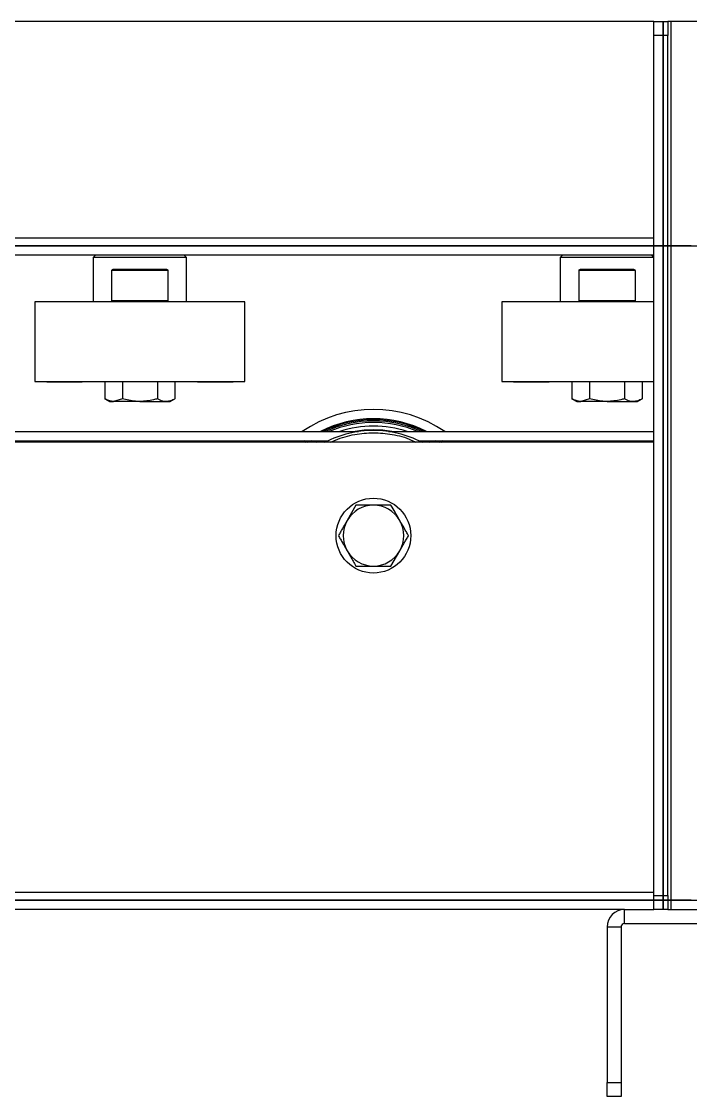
# Model space of a CAD drawing. Header units: millimetres. Extents: x 15 to 415, y 5 to 292.
# Drawn here: x 108.14 to 115.3, y 116.09 to 127.59 of the extents above; entities that cross this region are included whole.
import ezdxf

# ---------------------------------------------------------------- set-up
doc = ezdxf.new("R2010")
doc.units = ezdxf.units.MM
doc.linetypes.add('CENTERX2', pattern=[20.32, 12.7, -2.54, 2.54, -2.54])

msp = doc.modelspace()

# ---------------------------------------------------------------- linework, layer by layer
at = {"color": 7, "linetype": 'Continuous', "lineweight": 25}
for p, q in [((114.90737, 127.58944), (78.90737, 127.58944)), ((114.90737, 127.58944), (115.05737, 127.58944)), ((114.90737, 127.43944), (114.90737, 127.58944)), ((115.05737, 127.58944), (115.05737, 127.43944)), ((115.0942, 127.58944), (115.05737, 127.58944)), ((115.0942, 118.08944), (115.0942, 127.58944)), ((118.72054, 127.58944), (115.0942, 127.58944)), ((114.90737, 118.23944), (114.90737, 127.43944)), ((115.05737, 127.43944), (114.90737, 127.43944)), ((115.05737, 118.23944), (115.05737, 127.43944)), ((114.90737, 125.08944), (78.90737, 125.08944)), ((108.93237, 125.08944), (108.90737, 125.06444)), ((108.90737, 125.06444), (108.90737, 124.58944)), ((109.40737, 125.06444), (108.90737, 125.06444)), ((109.90737, 125.06444), (109.40737, 125.06444)), ((109.90737, 125.06444), (109.88237, 125.08944)), ((109.90737, 124.58944), (109.90737, 125.06444)), ((113.93237, 125.08944), (113.90737, 125.06444)), ((113.90737, 125.06444), (113.90737, 124.58944)), ((114.40737, 125.06444), (113.90737, 125.06444)), ((114.90737, 125.06444), (114.40737, 125.06444)), ((114.90737, 125.06444), (114.88237, 125.08944)), ((109.10737, 124.60444), (109.10737, 124.92444)), ((109.70737, 124.92444), (109.10737, 124.92444)), ((109.12848, 124.93944), (109.68625, 124.93944)), ((109.70737, 124.92444), (109.70737, 124.60444)), ((114.10737, 124.60444), (114.10737, 124.92444)), ((114.70737, 124.92444), (114.10737, 124.92444)), ((114.12848, 124.93944), (114.68625, 124.93944)), ((114.70737, 124.92444), (114.70737, 124.60444)), ((108.28237, 124.58944), (108.28237, 123.73944)), ((109.6002, 124.58944), (108.28237, 124.58944)), ((109.10737, 124.60444), (109.70737, 124.60444)), ((110.53237, 124.58944), (109.6002, 124.58944)), ((110.53237, 123.73944), (110.53237, 124.58944)), ((113.28237, 124.58944), (113.28237, 123.73944)), ((114.6002, 124.58944), (113.28237, 124.58944)), ((114.10737, 124.60444), (114.70737, 124.60444)), ((114.90737, 124.58944), (114.6002, 124.58944)), ((108.28237, 123.73944), (109.6002, 123.73944)), ((108.40758, 123.73944), (108.40758, 123.73444)), ((108.40801, 123.73444), (108.40801, 123.73944)), ((108.40801, 123.73444), (108.40872, 123.73444)), ((108.40918, 123.73944), (108.40918, 123.73444)), ((108.4107, 123.73444), (108.4107, 123.73944)), ((108.41693, 123.73444), (108.43462, 123.73444)), ((108.44106, 123.73444), (108.442, 123.73444)), ((108.442, 123.73444), (108.442, 123.73944)), ((108.442, 123.73444), (108.45236, 123.73444)), ((108.45236, 123.73444), (108.45236, 123.73944)), ((108.45236, 123.73444), (108.47266, 123.73444)), ((108.47266, 123.73444), (108.47266, 123.73944)), ((108.47266, 123.73444), (108.48851, 123.73444)), ((108.48857, 123.73444), (108.48857, 123.73944)), ((108.48857, 123.73444), (108.48974, 123.73444)), ((108.48974, 123.73944), (108.48974, 123.73444)), ((108.48974, 123.73444), (108.49985, 123.73444)), ((108.49985, 123.73444), (108.49985, 123.73944)), ((108.51868, 123.73444), (108.51868, 123.73944)), ((108.51868, 123.73444), (108.52386, 123.73444)), ((108.52386, 123.73444), (108.52386, 123.73944)), ((108.52386, 123.73444), (108.53686, 123.73444)), ((108.53891, 123.73444), (108.53891, 123.73944)), ((108.53891, 123.73444), (108.54579, 123.73444)), ((108.54579, 123.73444), (108.54579, 123.73944)), ((108.54579, 123.73444), (108.54771, 123.73444)), ((108.55975, 123.73444), (108.55975, 123.73944)), ((108.55975, 123.73444), (108.56661, 123.73444)), ((108.56661, 123.73444), (108.56661, 123.73944)), ((108.58043, 123.73444), (108.58043, 123.73944)), ((108.58043, 123.73444), (108.58302, 123.73444)), ((108.58343, 123.73444), (108.58343, 123.73944)), ((108.58343, 123.73444), (108.60729, 123.73444)), ((108.60729, 123.73444), (108.60729, 123.73944)), ((108.60936, 123.73944), (108.60936, 123.73444)), ((108.62928, 123.73444), (108.62928, 123.73944)), ((108.63209, 123.73444), (108.63209, 123.73944)), ((108.63209, 123.73444), (108.63473, 123.73444)), ((108.64054, 123.73444), (108.64054, 123.73944)), ((108.64054, 123.73444), (108.65669, 123.73444)), ((108.65669, 123.73444), (108.65669, 123.73944)), ((108.67848, 123.73444), (108.67848, 123.73944)), ((108.68132, 123.73444), (108.68132, 123.73944)), ((108.68132, 123.73444), (108.68276, 123.73444)), ((108.68276, 123.73444), (108.68276, 123.73944)), ((108.68276, 123.73444), (108.69587, 123.73444)), ((108.69587, 123.73444), (108.69587, 123.73944)), ((108.69587, 123.73444), (108.71271, 123.73444)), ((108.71271, 123.73444), (108.71271, 123.73944)), ((108.71271, 123.73444), (108.72573, 123.73444)), ((108.72573, 123.73444), (108.72573, 123.73944)), ((108.72573, 123.73444), (108.78292, 123.73444)), ((108.78292, 123.73444), (108.78292, 123.73944)), ((108.78533, 123.73444), (108.78533, 123.73944)), ((109.03209, 123.73944), (109.03209, 123.55347)), ((109.21973, 123.73944), (109.21973, 123.55347)), ((109.595, 123.73944), (109.595, 123.55347)), ((109.6002, 123.73944), (110.53237, 123.73944)), ((109.78264, 123.73944), (109.78264, 123.55347)), ((110.02761, 123.73444), (110.02761, 123.73944)), ((110.03, 123.73444), (110.03, 123.73944)), ((110.03, 123.73444), (110.06065, 123.73444)), ((110.06065, 123.73944), (110.06065, 123.73444)), ((110.06065, 123.73444), (110.07382, 123.73444)), ((110.07382, 123.73444), (110.07382, 123.73944)), ((110.08413, 123.73444), (110.08413, 123.73944)), ((110.08992, 123.73444), (110.08992, 123.73944)), ((110.08992, 123.73444), (110.10156, 123.73444)), ((110.10156, 123.73444), (110.10156, 123.73944)), ((110.10156, 123.73444), (110.11635, 123.73444)), ((110.11635, 123.73444), (110.11635, 123.73944)), ((110.11635, 123.73444), (110.128, 123.73444)), ((110.128, 123.73944), (110.128, 123.73444)), ((110.128, 123.73444), (110.14168, 123.73444)), ((110.14587, 123.73444), (110.14587, 123.73944)), ((110.14587, 123.73444), (110.16031, 123.73444)), ((110.16031, 123.73444), (110.16031, 123.73944)), ((110.17571, 123.73444), (110.17571, 123.73944)), ((110.17571, 123.73444), (110.18465, 123.73444)), ((110.18465, 123.73444), (110.18465, 123.73944)), ((110.18465, 123.73444), (110.19327, 123.73444)), ((110.19327, 123.73444), (110.19327, 123.73944)), ((110.19327, 123.73444), (110.20222, 123.73444)), ((110.20222, 123.73444), (110.20222, 123.73944)), ((110.20222, 123.73444), (110.21086, 123.73444)), ((110.21086, 123.73444), (110.21086, 123.73944)), ((110.21086, 123.73444), (110.21978, 123.73444)), ((110.21978, 123.73444), (110.21978, 123.73944)), ((110.21978, 123.73444), (110.22927, 123.73444)), ((110.22927, 123.73444), (110.22927, 123.73944)), ((110.22927, 123.73444), (110.23689, 123.73444)), ((110.23689, 123.73444), (110.23689, 123.73944)), ((110.23689, 123.73444), (110.24032, 123.73444)), ((110.24032, 123.73444), (110.24032, 123.73944)), ((110.24032, 123.73444), (110.24628, 123.73444)), ((110.25788, 123.73444), (110.26282, 123.73444)), ((110.26174, 123.73444), (110.26174, 123.73944)), ((110.28058, 123.73444), (110.28658, 123.73444)), ((110.28898, 123.73944), (110.28898, 123.73444)), ((110.28908, 123.73444), (110.28908, 123.73944)), ((110.28908, 123.73444), (110.32815, 123.73444)), ((110.32815, 123.73444), (110.32815, 123.73944)), ((110.33893, 123.73944), (110.33893, 123.73444)), ((110.33893, 123.73444), (110.36562, 123.73444)), ((110.36562, 123.73444), (110.36562, 123.73944)), ((110.36687, 123.73444), (110.37695, 123.73444)), ((110.37695, 123.73444), (110.37695, 123.73944)), ((110.37695, 123.73444), (110.38741, 123.73444)), ((110.38741, 123.73444), (110.38741, 123.73944)), ((110.39057, 123.73444), (110.39502, 123.73444)), ((110.39502, 123.73944), (110.39502, 123.73444)), ((110.3978, 123.73444), (110.3978, 123.73944)), ((110.39803, 123.73444), (110.4, 123.73444)), ((110.4, 123.73944), (110.4, 123.73444)), ((110.4021, 123.73444), (110.4021, 123.73944)), ((110.40302, 123.73444), (110.40716, 123.73444)), ((110.40716, 123.73944), (110.40716, 123.73444)), ((113.28237, 123.73944), (114.6002, 123.73944)), ((113.40758, 123.73944), (113.40758, 123.73444)), ((113.40801, 123.73444), (113.40801, 123.73944)), ((113.40801, 123.73444), (113.40872, 123.73444)), ((113.40918, 123.73944), (113.40918, 123.73444)), ((113.4107, 123.73444), (113.4107, 123.73944)), ((113.41693, 123.73444), (113.43462, 123.73444)), ((113.44106, 123.73444), (113.442, 123.73444)), ((113.442, 123.73444), (113.442, 123.73944)), ((113.442, 123.73444), (113.45236, 123.73444)), ((113.45236, 123.73444), (113.45236, 123.73944)), ((113.45236, 123.73444), (113.47266, 123.73444)), ((113.47266, 123.73444), (113.47266, 123.73944)), ((113.47266, 123.73444), (113.48851, 123.73444)), ((113.48857, 123.73444), (113.48857, 123.73944)), ((113.48857, 123.73444), (113.48974, 123.73444)), ((113.48974, 123.73944), (113.48974, 123.73444)), ((113.48974, 123.73444), (113.49985, 123.73444)), ((113.49985, 123.73444), (113.49985, 123.73944)), ((113.51868, 123.73444), (113.51868, 123.73944)), ((113.51868, 123.73444), (113.52386, 123.73444)), ((113.52386, 123.73444), (113.52386, 123.73944)), ((113.52386, 123.73444), (113.53686, 123.73444)), ((113.53891, 123.73444), (113.53891, 123.73944)), ((113.53891, 123.73444), (113.54579, 123.73444)), ((113.54579, 123.73444), (113.54579, 123.73944)), ((113.54579, 123.73444), (113.54771, 123.73444)), ((113.55975, 123.73444), (113.55975, 123.73944)), ((113.55975, 123.73444), (113.56661, 123.73444)), ((113.56661, 123.73444), (113.56661, 123.73944)), ((113.58043, 123.73444), (113.58043, 123.73944)), ((113.58043, 123.73444), (113.58302, 123.73444)), ((113.58343, 123.73444), (113.58343, 123.73944)), ((113.58343, 123.73444), (113.60729, 123.73444)), ((113.60729, 123.73444), (113.60729, 123.73944)), ((113.60936, 123.73944), (113.60936, 123.73444)), ((113.62928, 123.73444), (113.62928, 123.73944)), ((113.63209, 123.73444), (113.63209, 123.73944)), ((113.63209, 123.73444), (113.63473, 123.73444)), ((113.64054, 123.73444), (113.64054, 123.73944)), ((113.64054, 123.73444), (113.65669, 123.73444)), ((113.65669, 123.73444), (113.65669, 123.73944)), ((113.67848, 123.73444), (113.67848, 123.73944)), ((113.68132, 123.73444), (113.68132, 123.73944)), ((113.68132, 123.73444), (113.68276, 123.73444)), ((113.68276, 123.73444), (113.68276, 123.73944)), ((113.68276, 123.73444), (113.69587, 123.73444)), ((113.69587, 123.73444), (113.69587, 123.73944)), ((113.69587, 123.73444), (113.71271, 123.73444)), ((113.71271, 123.73444), (113.71271, 123.73944)), ((113.71271, 123.73444), (113.72573, 123.73444)), ((113.72573, 123.73444), (113.72573, 123.73944)), ((113.72573, 123.73444), (113.78292, 123.73444)), ((113.78292, 123.73444), (113.78292, 123.73944)), ((113.78533, 123.73444), (113.78533, 123.73944)), ((114.03209, 123.73944), (114.03209, 123.55347)), ((114.21973, 123.73944), (114.21973, 123.55347)), ((114.595, 123.73944), (114.595, 123.55347)), ((114.6002, 123.73944), (114.90737, 123.73944)), ((114.78264, 123.73944), (114.78264, 123.55347)), ((109.03209, 123.55347), (109.08237, 123.52444)), ((109.08237, 123.52444), (109.12591, 123.52444)), ((109.21973, 123.55347), (109.12591, 123.52444)), ((109.40737, 123.52444), (109.12591, 123.52444)), ((109.40737, 123.52444), (109.68882, 123.52444)), ((109.68882, 123.52444), (109.73237, 123.52444)), ((109.73237, 123.52444), (109.78264, 123.55347)), ((114.03209, 123.55347), (114.08237, 123.52444)), ((114.08237, 123.52444), (114.12591, 123.52444)), ((114.21973, 123.55347), (114.12591, 123.52444)), ((114.40737, 123.52444), (114.12591, 123.52444)), ((114.40737, 123.52444), (114.68882, 123.52444)), ((114.68882, 123.52444), (114.73237, 123.52444)), ((114.73237, 123.52444), (114.78264, 123.55347)), ((102.06781, 123.20294), (111.74692, 123.20294)), ((112.06781, 123.20294), (114.90737, 123.20294)), ((114.90737, 123.08944), (88.90737, 123.08944)), ((102.39567, 123.10294), (111.41906, 123.10294)), ((111.00045, 123.08944), (111.01556, 123.10294)), ((111.17571, 123.10294), (111.15737, 123.08944)), ((111.19725, 123.08944), (111.21665, 123.10294)), ((111.24637, 123.10294), (111.22612, 123.08944)), ((112.39567, 123.10294), (114.90737, 123.10294)), ((112.58861, 123.08944), (112.56836, 123.10294)), ((112.59808, 123.10294), (112.61748, 123.08944)), ((112.65737, 123.08944), (112.63902, 123.10294)), ((112.79917, 123.10294), (112.81428, 123.08944)), ((111.71973, 122.41444), (111.62591, 122.25194)), ((112.095, 121.76444), (112.18882, 121.92694)), ((114.90737, 118.23944), (115.05737, 118.23944)), ((114.90737, 118.08944), (114.90737, 118.23944)), ((115.05737, 118.23944), (115.05737, 118.08944)), ((114.5942, 118.08944), (88.90737, 118.08944)), ((114.5942, 117.93944), (114.5942, 118.08944)), ((114.5942, 118.08944), (114.90737, 118.08944)), ((115.05737, 118.08944), (114.90737, 118.08944)), ((115.05737, 118.08944), (115.0942, 118.08944)), ((115.0942, 118.08944), (118.72054, 118.08944)), ((114.55737, 117.90261), (114.40737, 117.90261)), ((114.40737, 117.90261), (114.40737, 116.23944)), ((114.55737, 117.90261), (114.55737, 116.23944)), ((114.5942, 117.93944), (119.22054, 117.93944)), ((114.40737, 116.23944), (114.55737, 116.23944)), ((114.40737, 116.08944), (114.40737, 116.23944)), ((114.55737, 116.23944), (114.55737, 116.08944)), ((114.55737, 116.08944), (114.40737, 116.08944))]:
    msp.add_line(p, q, dxfattribs=at)
at = {"color": 7, "linetype": 'CENTERX2'}
for p, q in [((115.00637, 118.08944), (115.00637, 127.58944)), ((115.00637, 127.58944), (115.00637, 118.08944)), ((216.90737, 125.18844), (66.90737, 125.18844)), ((66.90737, 125.18844), (216.90737, 125.18844)), ((66.90737, 118.18844), (216.90737, 118.18844)), ((216.90737, 118.18844), (66.90737, 118.18844))]:
    msp.add_line(p, q, dxfattribs=at)
at = {"color": 8, "linetype": 'Continuous', "lineweight": 25}
for p, q in [((78.90737, 125.27627), (114.90737, 125.27627)), ((111.17366, 123.08944), (111.19243, 123.10294)), ((111.29868, 123.08944), (111.32143, 123.10294)), ((111.37941, 123.08944), (111.40581, 123.10294)), ((112.40892, 123.10294), (112.43532, 123.08944)), ((112.4933, 123.10294), (112.51605, 123.08944)), ((112.62231, 123.10294), (112.64107, 123.08944)), ((88.90737, 118.27627), (114.90737, 118.27627))]:
    msp.add_line(p, q, dxfattribs=at)
at = {"color": 7, "linetype": 'Continuous', "lineweight": 25}
msp.add_circle((111.90737, 122.08944), 0.4, dxfattribs=at)
for centre, radius, start, end in [((111.90737, 122.08944), 1.35, 55.569721, 124.430279), ((111.90737, 122.08944), 1.25, 62.973947, 117.026053), ((111.90737, 122.08944), 1.22649, 65.213844, 114.786156), ((111.90737, 122.08944), 1.21, 90, 113.037645), ((111.90737, 122.08944), 1.21, 66.962355, 90), ((111.90737, 122.08944), 1.125, 90, 117.266044), ((111.90737, 122.08944), 1.125, 62.733956, 90), ((111.90737, 122.08944), 0.325, 90, 150), ((111.90737, 122.08944), 0.325, 30, 90), ((111.90737, 122.08944), 0.325, 150, 210), ((111.90737, 122.08944), 0.325, 330, 30), ((111.90737, 122.08944), 0.325, 210, 270), ((111.90737, 122.08944), 0.325, 270, 330), ((114.5942, 117.90261), 0.18683, 90, 180), ((114.5942, 117.90261), 0.03683, 90, 180)]:
    msp.add_arc(centre, radius, start, end, dxfattribs=at)
at = {"color": 8, "linetype": 'Continuous', "lineweight": 25}
for radius, start, end in [(1.24029, 63.866951, 116.133049), (1.17068, 72.018173, 107.981827), (1.13081, 79.961409, 100.038591)]:
    msp.add_arc((111.90737, 122.08944), radius, start, end, dxfattribs=at)
at = {"color": 7, "linetype": 'Continuous', "lineweight": 25}
for points, knots in [([(109.10737, 124.92444), (109.10749, 124.92566), (109.10772, 124.92809), (109.10966, 124.93174), (109.11251, 124.93466), (109.11605, 124.93684), (109.11979, 124.93831), (109.12396, 124.93927), (109.12697, 124.93938), (109.12848, 124.93944)], [0, 0, 0, 0, 0.11116437, 0.22155782, 0.39117964, 0.52732907, 0.66706995, 0.83215896, 1, 1, 1, 1]), ([(109.68625, 124.93944), (109.68832, 124.93933), (109.69254, 124.93911), (109.69812, 124.93725), (109.70209, 124.93473), (109.70451, 124.93227), (109.70611, 124.92991), (109.70718, 124.92721), (109.70731, 124.92526), (109.70737, 124.92444)], [0, 0, 0, 0, 0.229450284, 0.466684963, 0.643088592, 0.731025051, 0.821782574, 0.924949013, 1, 1, 1, 1]), ([(114.10737, 124.92444), (114.10749, 124.92566), (114.10772, 124.92809), (114.10966, 124.93174), (114.11251, 124.93466), (114.11605, 124.93684), (114.11979, 124.93831), (114.12396, 124.93927), (114.12697, 124.93938), (114.12848, 124.93944)], [0, 0, 0, 0, 0.11116437, 0.22155782, 0.39117964, 0.52732907, 0.66706995, 0.83215896, 1, 1, 1, 1]), ([(114.68625, 124.93944), (114.68832, 124.93933), (114.69254, 124.93911), (114.69812, 124.93725), (114.70209, 124.93473), (114.70451, 124.93227), (114.70611, 124.92991), (114.70718, 124.92721), (114.70731, 124.92526), (114.70737, 124.92444)], [0, 0, 0, 0, 0.229450284, 0.466684963, 0.643088592, 0.731025051, 0.821782574, 0.924949013, 1, 1, 1, 1]), ([(109.12848, 124.58944), (109.12641, 124.58956), (109.1222, 124.58978), (109.11662, 124.59164), (109.11264, 124.59416), (109.11022, 124.59662), (109.10862, 124.59898), (109.10755, 124.60168), (109.10742, 124.60362), (109.10737, 124.60444)], [0, 0, 0, 0, 0.22945028, 0.46668496, 0.64308859, 0.73102505, 0.82178257, 0.92494901, 1, 1, 1, 1]), ([(109.70737, 124.60444), (109.70725, 124.60323), (109.70701, 124.6008), (109.70508, 124.59714), (109.70222, 124.59423), (109.69868, 124.59205), (109.69494, 124.59058), (109.69077, 124.58962), (109.68776, 124.5895), (109.68625, 124.58944)], [0, 0, 0, 0, 0.111164368, 0.221557819, 0.391179643, 0.527329074, 0.667069947, 0.83215896, 1, 1, 1, 1]), ([(114.12848, 124.58944), (114.12641, 124.58956), (114.1222, 124.58978), (114.11662, 124.59164), (114.11264, 124.59416), (114.11022, 124.59662), (114.10862, 124.59898), (114.10755, 124.60168), (114.10742, 124.60362), (114.10737, 124.60444)], [0, 0, 0, 0, 0.22945028, 0.46668496, 0.64308859, 0.73102505, 0.82178257, 0.92494901, 1, 1, 1, 1]), ([(114.70737, 124.60444), (114.70725, 124.60323), (114.70701, 124.6008), (114.70508, 124.59714), (114.70222, 124.59423), (114.69868, 124.59205), (114.69494, 124.59058), (114.69077, 124.58962), (114.68776, 124.5895), (114.68625, 124.58944)], [0, 0, 0, 0, 0.111164368, 0.221557819, 0.391179643, 0.527329074, 0.667069947, 0.83215896, 1, 1, 1, 1]), ([(108.40758, 123.73444), (108.40762, 123.73444), (108.4077, 123.73444), (108.40782, 123.73444), (108.40794, 123.73444), (108.40801, 123.73444)], [0, 0, 0, 0, 0.250499317, 0.500932682, 1, 1, 1, 1]), ([(108.4107, 123.73444), (108.41403, 123.73444), (108.42068, 123.73444), (108.42943, 123.73444), (108.43486, 123.73444), (108.43697, 123.73444)], [0, 0, 0, 0, 0.37999062, 0.75962697, 1, 1, 1, 1]), ([(108.44037, 123.73444), (108.44034, 123.73444), (108.44028, 123.73444), (108.44052, 123.73444), (108.44077, 123.73444), (108.44111, 123.73444), (108.44153, 123.73444), (108.44184, 123.73444), (108.442, 123.73444)], [0, 0, 0, 0, 0.27327484, 0.42109323, 0.56521825, 0.70965688, 0.85477745, 1, 1, 1, 1]), ([(108.48881, 123.73444), (108.48872, 123.73444), (108.48855, 123.73444), (108.48847, 123.73444), (108.48851, 123.73444), (108.48872, 123.73444), (108.48908, 123.73444), (108.48949, 123.73444), (108.48974, 123.73444)], [0, 0, 0, 0, 0.152197334, 0.305380708, 0.459976358, 0.618868193, 0.778979022, 1, 1, 1, 1]), ([(108.49985, 123.73444), (108.50085, 123.73444), (108.50278, 123.73444), (108.50797, 123.73444), (108.51191, 123.73444), (108.51398, 123.73444), (108.51416, 123.73444)], [0, 0, 0, 0, 0.34442477, 0.66995648, 0.97202136, 1, 1, 1, 1]), ([(108.51635, 123.73444), (108.51634, 123.73444), (108.51625, 123.73444), (108.51629, 123.73444), (108.51647, 123.73444), (108.51677, 123.73444), (108.51726, 123.73444), (108.51791, 123.73444), (108.51843, 123.73444), (108.51868, 123.73444)], [0, 0, 0, 0, 0.01653062, 0.21682148, 0.31828921, 0.48616051, 0.65522941, 0.82729332, 1, 1, 1, 1]), ([(108.53675, 123.73444), (108.5368, 123.73444), (108.5369, 123.73444), (108.53827, 123.73444), (108.53891, 123.73444)], [0, 0, 0, 0, 0.52656025, 1, 1, 1, 1]), ([(108.54579, 123.73444), (108.54665, 123.73444), (108.54839, 123.73444), (108.55166, 123.73444), (108.55435, 123.73444), (108.55546, 123.73444)], [0, 0, 0, 0, 0.36861676, 0.73972635, 1, 1, 1, 1]), ([(108.55692, 123.73444), (108.55692, 123.73444), (108.5569, 123.73444), (108.55835, 123.73444), (108.55957, 123.73444), (108.55975, 123.73444)], [0, 0, 0, 0, 0.15876781, 0.87607023, 1, 1, 1, 1]), ([(108.56661, 123.73444), (108.56805, 123.73444), (108.5705, 123.73444), (108.57579, 123.73444), (108.57899, 123.73444), (108.58043, 123.73444)], [0, 0, 0, 0, 0.43959189, 0.74804775, 1, 1, 1, 1]), ([(108.60729, 123.73444), (108.60745, 123.73444), (108.60776, 123.73444), (108.60842, 123.73444), (108.60898, 123.73444), (108.60936, 123.73444)], [0, 0, 0, 0, 0.25034864, 0.5007655, 1, 1, 1, 1]), ([(108.60936, 123.73444), (108.61103, 123.73444), (108.61384, 123.73444), (108.61913, 123.73444), (108.6243, 123.73444), (108.62754, 123.73444), (108.62928, 123.73444)], [0, 0, 0, 0, 0.31857247, 0.53405374, 0.75020241, 1, 1, 1, 1]), ([(108.62928, 123.73444), (108.62953, 123.73444), (108.63003, 123.73444), (108.63094, 123.73444), (108.63163, 123.73444), (108.63209, 123.73444)], [0, 0, 0, 0, 0.25082463, 0.50196507, 1, 1, 1, 1]), ([(108.636, 123.73444), (108.63606, 123.73444), (108.6362, 123.73444), (108.6382, 123.73444), (108.63995, 123.73444), (108.64054, 123.73444)], [0, 0, 0, 0, 0.29169999, 0.76254839, 1, 1, 1, 1]), ([(108.65669, 123.73444), (108.65831, 123.73444), (108.66101, 123.73444), (108.6662, 123.73444), (108.67138, 123.73444), (108.67552, 123.73444), (108.67784, 123.73444), (108.67848, 123.73444)], [0, 0, 0, 0, 0.29156218, 0.48449602, 0.67811868, 0.91155997, 1, 1, 1, 1]), ([(108.67848, 123.73444), (108.67872, 123.73444), (108.67921, 123.73444), (108.68017, 123.73444), (108.68086, 123.73444), (108.68132, 123.73444)], [0, 0, 0, 0, 0.25018906, 0.50040982, 1, 1, 1, 1]), ([(108.78292, 123.73444), (108.78313, 123.73444), (108.78357, 123.73444), (108.7844, 123.73444), (108.78496, 123.73444), (108.78533, 123.73444)], [0, 0, 0, 0, 0.25036926, 0.50078188, 1, 1, 1, 1]), ([(108.78533, 123.73444), (108.78714, 123.73444), (108.78952, 123.73444), (108.78962, 123.73444), (108.78964, 123.73444)], [0, 0, 0, 0, 0.75607246, 1, 1, 1, 1]), ([(110.02509, 123.73444), (110.02501, 123.73444), (110.02473, 123.73444), (110.02586, 123.73444), (110.02714, 123.73444), (110.02761, 123.73444)], [0, 0, 0, 0, 0.213141412, 0.716613509, 1, 1, 1, 1]), ([(110.02761, 123.73444), (110.02779, 123.73444), (110.02814, 123.73444), (110.02891, 123.73444), (110.02956, 123.73444), (110.03, 123.73444)], [0, 0, 0, 0, 0.25045902, 0.50101274, 1, 1, 1, 1]), ([(110.0748, 123.73444), (110.075, 123.73444), (110.07667, 123.73444), (110.08, 123.73444), (110.08288, 123.73444), (110.08413, 123.73444)], [0, 0, 0, 0, 0.070676211, 0.595397325, 1, 1, 1, 1]), ([(110.08413, 123.73444), (110.08554, 123.73444), (110.08737, 123.73444), (110.08889, 123.73444), (110.08923, 123.73444)], [0, 0, 0, 0, 0.776278305, 1, 1, 1, 1]), ([(110.14289, 123.73444), (110.14293, 123.73444), (110.143, 123.73444), (110.14487, 123.73444), (110.14587, 123.73444)], [0, 0, 0, 0, 0.466699885, 1, 1, 1, 1]), ([(110.16031, 123.73444), (110.16244, 123.73444), (110.16558, 123.73444), (110.17176, 123.73444), (110.17686, 123.73444), (110.18006, 123.73444), (110.18175, 123.73444)], [0, 0, 0, 0, 0.40461672, 0.59534225, 0.78652504, 1, 1, 1, 1]), ([(110.24792, 123.73444), (110.24817, 123.73444), (110.24885, 123.73444), (110.25237, 123.73444), (110.25715, 123.73444), (110.26059, 123.73444), (110.26174, 123.73444)], [0, 0, 0, 0, 0.18044363, 0.4996936, 0.83322072, 1, 1, 1, 1]), ([(110.26174, 123.73444), (110.26246, 123.73444), (110.26389, 123.73444), (110.26612, 123.73444), (110.26842, 123.73444), (110.27059, 123.73444), (110.27259, 123.73444), (110.27442, 123.73444), (110.27622, 123.73444), (110.27796, 123.73444), (110.27962, 123.73444), (110.2812, 123.73444), (110.28271, 123.73444), (110.28408, 123.73444), (110.28533, 123.73444), (110.28643, 123.73444), (110.28739, 123.73444), (110.28826, 123.73444), (110.28873, 123.73444), (110.28898, 123.73444)], [0, 0, 0, 0, 0.066288783, 0.132991791, 0.201562368, 0.271107442, 0.325847513, 0.381019548, 0.43752861, 0.494429813, 0.549154813, 0.604226181, 0.660586697, 0.71743599, 0.770937773, 0.824914528, 0.880367041, 0.936276947, 1, 1, 1, 1]), ([(110.27098, 123.73444), (110.27096, 123.73444), (110.27089, 123.73444), (110.27096, 123.73444), (110.27108, 123.73444), (110.27136, 123.73444), (110.2717, 123.73444), (110.27202, 123.73444), (110.27213, 123.73444)], [0, 0, 0, 0, 0.09795091, 0.2787516, 0.46031045, 0.59478195, 0.86465331, 1, 1, 1, 1]), ([(110.32815, 123.73444), (110.32845, 123.73444), (110.32904, 123.73444), (110.32996, 123.73444), (110.33091, 123.73444), (110.33181, 123.73444), (110.33265, 123.73444), (110.33343, 123.73444), (110.3342, 123.73444), (110.33492, 123.73444), (110.33559, 123.73444), (110.33621, 123.73444), (110.33679, 123.73444), (110.33731, 123.73444), (110.33776, 123.73444), (110.33815, 123.73444), (110.33848, 123.73444), (110.33873, 123.73444), (110.33887, 123.73444), (110.33893, 123.73444)], [0, 0, 0, 0, 0.06907481, 0.13836498, 0.2094942, 0.28183557, 0.34134062, 0.40136976, 0.46289835, 0.52490516, 0.58072871, 0.63695146, 0.69455548, 0.75269614, 0.80456157, 0.85688766, 0.91058525, 0.96461916, 1, 1, 1, 1]), ([(110.38881, 123.73444), (110.38922, 123.73444), (110.39122, 123.73444), (110.39321, 123.73444), (110.39479, 123.73444)], [0, 0, 0, 0, 0.20878597, 1, 1, 1, 1]), ([(110.3978, 123.73444), (110.39757, 123.73444), (110.3971, 123.73444), (110.3964, 123.73444), (110.39571, 123.73444), (110.39525, 123.73444), (110.39502, 123.73444)], [0, 0, 0, 0, 0.2506984, 0.50128538, 0.7506427, 1, 1, 1, 1]), ([(110.4, 123.73444), (110.40018, 123.73444), (110.40053, 123.73444), (110.40121, 123.73444), (110.40174, 123.73444), (110.4021, 123.73444)], [0, 0, 0, 0, 0.25063043, 0.50121468, 1, 1, 1, 1]), ([(113.40758, 123.73444), (113.40762, 123.73444), (113.4077, 123.73444), (113.40782, 123.73444), (113.40794, 123.73444), (113.40801, 123.73444)], [0, 0, 0, 0, 0.250499317, 0.500932682, 1, 1, 1, 1]), ([(113.4107, 123.73444), (113.41403, 123.73444), (113.42068, 123.73444), (113.42943, 123.73444), (113.43486, 123.73444), (113.43697, 123.73444)], [0, 0, 0, 0, 0.37999062, 0.75962697, 1, 1, 1, 1]), ([(113.44037, 123.73444), (113.44034, 123.73444), (113.44028, 123.73444), (113.44052, 123.73444), (113.44077, 123.73444), (113.44111, 123.73444), (113.44153, 123.73444), (113.44184, 123.73444), (113.442, 123.73444)], [0, 0, 0, 0, 0.27327484, 0.42109323, 0.56521825, 0.70965688, 0.85477745, 1, 1, 1, 1]), ([(113.48881, 123.73444), (113.48872, 123.73444), (113.48855, 123.73444), (113.48847, 123.73444), (113.48851, 123.73444), (113.48872, 123.73444), (113.48908, 123.73444), (113.48949, 123.73444), (113.48974, 123.73444)], [0, 0, 0, 0, 0.152197334, 0.305380708, 0.459976358, 0.618868193, 0.778979022, 1, 1, 1, 1]), ([(113.49985, 123.73444), (113.50085, 123.73444), (113.50278, 123.73444), (113.50797, 123.73444), (113.51191, 123.73444), (113.51398, 123.73444), (113.51416, 123.73444)], [0, 0, 0, 0, 0.344424767, 0.669956478, 0.972021358, 1, 1, 1, 1]), ([(113.51635, 123.73444), (113.51634, 123.73444), (113.51625, 123.73444), (113.51629, 123.73444), (113.51647, 123.73444), (113.51677, 123.73444), (113.51726, 123.73444), (113.51791, 123.73444), (113.51843, 123.73444), (113.51868, 123.73444)], [0, 0, 0, 0, 0.01653062, 0.21682148, 0.31828921, 0.48616051, 0.65522941, 0.82729332, 1, 1, 1, 1]), ([(113.53675, 123.73444), (113.5368, 123.73444), (113.5369, 123.73444), (113.53827, 123.73444), (113.53891, 123.73444)], [0, 0, 0, 0, 0.52656025, 1, 1, 1, 1]), ([(113.54579, 123.73444), (113.54665, 123.73444), (113.54839, 123.73444), (113.55166, 123.73444), (113.55435, 123.73444), (113.55546, 123.73444)], [0, 0, 0, 0, 0.36861676, 0.73972635, 1, 1, 1, 1]), ([(113.55692, 123.73444), (113.55692, 123.73444), (113.5569, 123.73444), (113.55835, 123.73444), (113.55957, 123.73444), (113.55975, 123.73444)], [0, 0, 0, 0, 0.158767813, 0.876070232, 1, 1, 1, 1]), ([(113.56661, 123.73444), (113.56805, 123.73444), (113.5705, 123.73444), (113.57579, 123.73444), (113.57899, 123.73444), (113.58043, 123.73444)], [0, 0, 0, 0, 0.43959189, 0.74804775, 1, 1, 1, 1]), ([(113.60729, 123.73444), (113.60745, 123.73444), (113.60776, 123.73444), (113.60842, 123.73444), (113.60898, 123.73444), (113.60936, 123.73444)], [0, 0, 0, 0, 0.25034864, 0.5007655, 1, 1, 1, 1]), ([(113.60936, 123.73444), (113.61103, 123.73444), (113.61384, 123.73444), (113.61913, 123.73444), (113.6243, 123.73444), (113.62754, 123.73444), (113.62928, 123.73444)], [0, 0, 0, 0, 0.31857247, 0.53405374, 0.75020241, 1, 1, 1, 1]), ([(113.62928, 123.73444), (113.62953, 123.73444), (113.63003, 123.73444), (113.63094, 123.73444), (113.63163, 123.73444), (113.63209, 123.73444)], [0, 0, 0, 0, 0.25082463, 0.50196507, 1, 1, 1, 1]), ([(113.636, 123.73444), (113.63606, 123.73444), (113.6362, 123.73444), (113.6382, 123.73444), (113.63995, 123.73444), (113.64054, 123.73444)], [0, 0, 0, 0, 0.29169999, 0.76254839, 1, 1, 1, 1]), ([(113.65669, 123.73444), (113.65831, 123.73444), (113.66101, 123.73444), (113.6662, 123.73444), (113.67138, 123.73444), (113.67552, 123.73444), (113.67784, 123.73444), (113.67848, 123.73444)], [0, 0, 0, 0, 0.29156218, 0.48449602, 0.67811868, 0.91155997, 1, 1, 1, 1]), ([(113.67848, 123.73444), (113.67872, 123.73444), (113.67921, 123.73444), (113.68017, 123.73444), (113.68086, 123.73444), (113.68132, 123.73444)], [0, 0, 0, 0, 0.25018906, 0.50040982, 1, 1, 1, 1]), ([(113.78292, 123.73444), (113.78313, 123.73444), (113.78357, 123.73444), (113.7844, 123.73444), (113.78496, 123.73444), (113.78533, 123.73444)], [0, 0, 0, 0, 0.25036926, 0.50078188, 1, 1, 1, 1]), ([(113.78533, 123.73444), (113.78714, 123.73444), (113.78952, 123.73444), (113.78962, 123.73444), (113.78964, 123.73444)], [0, 0, 0, 0, 0.75607246, 1, 1, 1, 1]), ([(109.12591, 123.52444), (109.12368, 123.52448), (109.11782, 123.52456), (109.1083, 123.52541), (109.09738, 123.52718), (109.08277, 123.53064), (109.0682, 123.53565), (109.05372, 123.54203), (109.04286, 123.54741), (109.03568, 123.55145), (109.03209, 123.55347)], [0, 0, 0, 0, 0.07003611, 0.18484299, 0.29981661, 0.41526294, 0.64786676, 0.76502468, 0.88247311, 1, 1, 1, 1]), ([(109.40737, 123.52444), (109.39201, 123.52479), (109.32851, 123.52624), (109.26664, 123.54173), (109.21973, 123.55347)], [0, 0, 0, 0, 0.241851417, 1, 1, 1, 1]), ([(109.595, 123.55347), (109.58133, 123.54965), (109.52022, 123.53255), (109.45669, 123.52799), (109.40737, 123.52444)], [0, 0, 0, 0, 0.22371328, 1, 1, 1, 1]), ([(109.68882, 123.52444), (109.6866, 123.52448), (109.67465, 123.52465), (109.65299, 123.52809), (109.62384, 123.53792), (109.60472, 123.54823), (109.595, 123.55347)], [0, 0, 0, 0, 0.07005137, 0.3766066, 0.68307341, 1, 1, 1, 1]), ([(109.78264, 123.55347), (109.77887, 123.55135), (109.76752, 123.54498), (109.74829, 123.5361), (109.72479, 123.52839), (109.70488, 123.52486), (109.69285, 123.52455), (109.68882, 123.52444)], [0, 0, 0, 0, 0.12359753, 0.37124782, 0.62101355, 0.87330139, 1, 1, 1, 1]), ([(114.12591, 123.52444), (114.12368, 123.52448), (114.11782, 123.52456), (114.1083, 123.52541), (114.09738, 123.52718), (114.08277, 123.53064), (114.0682, 123.53565), (114.05372, 123.54203), (114.04286, 123.54741), (114.03568, 123.55145), (114.03209, 123.55347)], [0, 0, 0, 0, 0.07003611, 0.18484299, 0.29981661, 0.41526294, 0.64786676, 0.76502468, 0.88247311, 1, 1, 1, 1]), ([(114.40737, 123.52444), (114.39201, 123.52479), (114.32851, 123.52624), (114.26664, 123.54173), (114.21973, 123.55347)], [0, 0, 0, 0, 0.241851417, 1, 1, 1, 1]), ([(114.595, 123.55347), (114.58133, 123.54965), (114.52022, 123.53255), (114.45669, 123.52799), (114.40737, 123.52444)], [0, 0, 0, 0, 0.22371328, 1, 1, 1, 1]), ([(114.68882, 123.52444), (114.6866, 123.52448), (114.67465, 123.52465), (114.65299, 123.52809), (114.62384, 123.53792), (114.60472, 123.54823), (114.595, 123.55347)], [0, 0, 0, 0, 0.07005137, 0.3766066, 0.68307341, 1, 1, 1, 1]), ([(114.78264, 123.55347), (114.77887, 123.55135), (114.76752, 123.54498), (114.74829, 123.5361), (114.72479, 123.52839), (114.70488, 123.52486), (114.69285, 123.52455), (114.68882, 123.52444)], [0, 0, 0, 0, 0.12359753, 0.37124782, 0.62101355, 0.87330139, 1, 1, 1, 1]), ([(111.90737, 122.41444), (111.89201, 122.41444), (111.82851, 122.41444), (111.76664, 122.41444), (111.71973, 122.41444)], [0, 0, 0, 0, 0.241851417, 1, 1, 1, 1]), ([(112.095, 122.41444), (112.08133, 122.41444), (112.02022, 122.41444), (111.95669, 122.41444), (111.90737, 122.41444)], [0, 0, 0, 0, 0.22371328, 1, 1, 1, 1]), ([(112.18882, 122.25194), (112.1866, 122.2558), (112.16976, 122.28496), (112.13801, 122.33996), (112.10943, 122.38947), (112.095, 122.41444)], [0, 0, 0, 0, 0.070076912, 0.530777664, 1, 1, 1, 1]), ([(111.62591, 122.25194), (111.62368, 122.24809), (111.61782, 122.23793), (111.6083, 122.22145), (111.59738, 122.20252), (111.58277, 122.17723), (111.5682, 122.152), (111.55372, 122.1269), (111.54286, 122.1081), (111.53568, 122.09567), (111.53209, 122.08944)], [0, 0, 0, 0, 0.070036107, 0.184842993, 0.299816611, 0.41526294, 0.647866756, 0.765024679, 0.882473115, 1, 1, 1, 1]), ([(112.28264, 122.08944), (112.27507, 122.10257), (112.25988, 122.12888), (112.24051, 122.16242), (112.22481, 122.18961), (112.2129, 122.21025), (112.20088, 122.23105), (112.19285, 122.24498), (112.18882, 122.25194)], [0, 0, 0, 0, 0.2473449, 0.49601219, 0.62098533, 0.74684355, 0.87330953, 1, 1, 1, 1]), ([(111.53209, 122.08944), (111.53587, 122.0829), (111.54721, 122.06325), (111.56644, 122.02995), (111.58994, 121.98924), (111.60985, 121.95475), (111.62189, 121.93391), (111.62591, 121.92694)], [0, 0, 0, 0, 0.12359753, 0.37124782, 0.62101355, 0.87330139, 1, 1, 1, 1]), ([(112.18882, 121.92694), (112.19105, 121.9308), (112.20057, 121.94728), (112.21374, 121.9701), (112.22829, 121.9953), (112.23921, 122.01422), (112.25013, 122.03313), (112.26102, 122.05198), (112.27187, 122.07078), (112.27905, 122.08322), (112.28264, 122.08944)], [0, 0, 0, 0, 0.07003681, 0.29977827, 0.41522575, 0.53148028, 0.64786324, 0.76502233, 0.88247194, 1, 1, 1, 1]), ([(111.62591, 121.92694), (111.62813, 121.92309), (111.64009, 121.90239), (111.66174, 121.86488), (111.69089, 121.81438), (111.71001, 121.78128), (111.71973, 121.76444)], [0, 0, 0, 0, 0.070051373, 0.376606602, 0.683073408, 1, 1, 1, 1]), ([(111.71973, 121.76444), (111.7429, 121.76444), (111.78945, 121.76444), (111.84489, 121.76444), (111.88435, 121.76444), (111.89969, 121.76444), (111.90737, 121.76444)], [0, 0, 0, 0, 0.37742408, 0.75834263, 0.87907343, 1, 1, 1, 1]), ([(111.90737, 121.76444), (111.95669, 121.76444), (112.02022, 121.76444), (112.08133, 121.76444), (112.095, 121.76444)], [0, 0, 0, 0, 0.77628672, 1, 1, 1, 1])]:
    msp.add_open_spline(points, degree=3, knots=knots, dxfattribs=at)
at = {"color": 8, "linetype": 'Continuous', "lineweight": 25}
msp.add_open_spline([(111.45247, 123.08944), (111.46905, 123.09724), (111.54991, 123.13527), (111.70236, 123.1759), (111.90751, 123.19628), (112.11176, 123.17482), (112.26457, 123.13887), (112.34168, 123.09728), (112.35622, 123.08944)], degree=3, knots=[0, 0, 0, 0, 0.05890759, 0.28736724, 0.50291563, 0.71846401, 0.94692366, 1, 1, 1, 1], dxfattribs=at)

doc.saveas('drawing.dxf')
